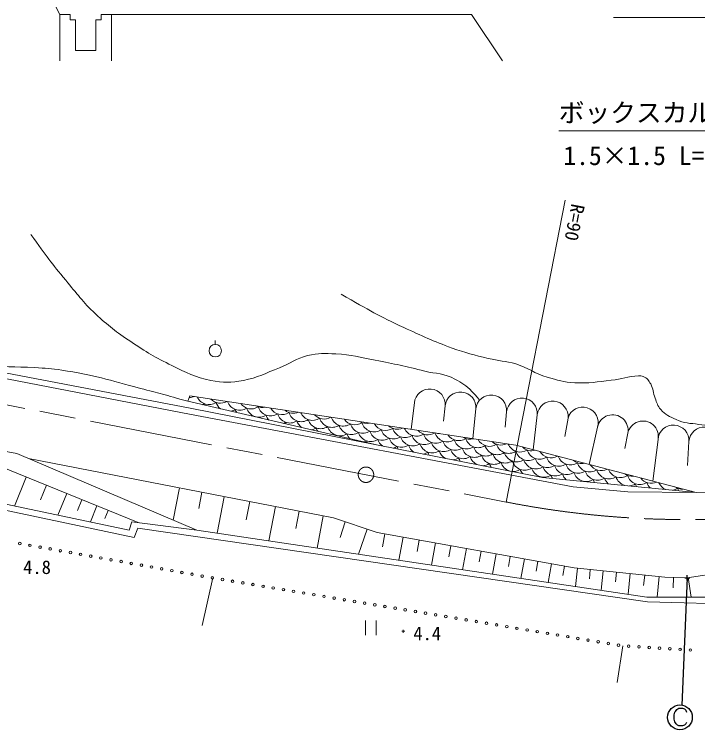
# Model space of a CAD drawing. Units: millimetres, scale not verified. Extents: x 40000 to 680000, y 20000 to 380000.
# Drawn here: x 322569 to 388965, y 242530 to 312028 of the extents above; entities that cross this region are included whole.
import ezdxf
from ezdxf.enums import TextEntityAlignment as Align

# ---------------------------------------------------------------- set-up
doc = ezdxf.new("R2010")
doc.units = ezdxf.units.MM
doc.header["$LTSCALE"] = 1000
doc.linetypes.add('CHAIN', pattern=[18.5, 12, -1.5, 3.5, -1.5])
for name, color, linetype, lineweight in [('M-BMK', 2, 'CHAIN', 13), ('M-STR-HTXT', 7, 'Continuous', 13), ('M-STR-STRC', 7, 'Continuous', 25), ('M-WORK', 1, 'Continuous', 13)]:
    doc.layers.add(name, color=color, linetype=linetype, lineweight=lineweight)
doc.styles.add('ＭＳ ゴシック', font='')
doc.styles.get('ＭＳ ゴシック').set_extended_font_data('MS Gothic')

# ---------------------------------------------------------------- blocks, each defined once
blk = doc.blocks.new('plus')
at = {"color": 0, "linetype": 'Continuous', "lineweight": -2}
for p, q in [((-1.25, 0), (1.25, 0)), ((0, -1.25), (0, 1.25))]:
    blk.add_line(p, q, dxfattribs=at)

msp = doc.modelspace()

# ---------------------------------------------------------------- linework, layer by layer
at = {"layer": 'M-BMK'}
msp.add_line((275485, 283102), (370371, 264646), dxfattribs=at)
msp.add_circle((356737, 267298), 750, dxfattribs=at)
msp.add_arc((387792, 352944), 90000, 258.83893, 281.0041, dxfattribs=at)
at = {"layer": 'M-STR-HTXT'}
msp.add_line((370371, 264646), (376078, 293988), dxfattribs=at)
for points in [[(426286, 274895), (410791, 311721), (380791, 311721)], [(421888, 273104), (399216, 300722), (375466, 300722)]]:
    msp.add_lwpolyline(points, dxfattribs=at)
at = {"layer": 'M-STR-STRC'}
for p, q in [((387954, 257289), (387412, 244918)), ((386689, 243959), (386751, 244221)), ((386689, 243562), (386689, 243959)), ((386751, 244221), (386816, 244302)), ((386816, 244302), (386953, 244488)), ((386953, 244488), (387140, 244615)), ((387140, 244615), (387474, 244618)), ((387474, 244618), (387669, 244556)), ((387669, 244556), (387801, 244423)), ((387801, 244423), (387871, 244221)), ((386746, 243309), (386689, 243562)), ((386880, 243106), (386746, 243309)), ((387007, 242977), (386880, 243106)), ((387148, 242909), (387007, 242977)), ((387477, 242909), (387148, 242909)), ((387671, 242971), (387477, 242909)), ((387804, 243109), (387671, 242971)), ((387863, 243230), (387804, 243109))]:
    msp.add_line(p, q, dxfattribs=at)
msp.add_circle((387244, 243730), 1200, dxfattribs=at)
msp.add_circle((387244, 243730), 1200, dxfattribs=at)
at = {"layer": 'M-WORK'}
for p, q in [((327000, 312000), (323000, 320000)), ((327000, 307500), (327000, 312000)), ((327000, 312000), (328000, 312000)), ((328000, 312000), (328000, 311500)), ((328000, 311500), (328500, 311500)), ((328500, 311500), (328500, 308500)), ((330500, 308500), (330500, 311500)), ((330500, 311500), (331000, 311500)), ((331000, 311500), (331000, 312000)), ((331000, 312000), (332000, 312000)), ((332000, 312000), (332000, 307500)), ((332000, 312000), (334500, 312000)), ((334500, 312000), (348250, 312000)), ((348250, 312000), (362000, 312000)), ((362000, 312000), (367000, 312000)), ((367000, 312000), (370000, 307500)), ((328500, 308500), (330500, 308500)), ((279293, 285255), (339641, 273762)), ((279192, 284820), (339598, 273175)), ((342097, 279951), (342097, 280351)), ((339634, 274957), (339422, 274430)), ((371297, 270173), (339634, 274957)), ((339422, 274430), (357617, 270233)), ((361438, 274279), (361118, 271711)), ((364423, 273985), (364276, 272492)), ((339598, 273175), (376867, 266115)), ((339641, 273762), (373885, 267039)), ((367409, 273691), (367127, 270803)), ((370394, 273396), (370247, 271904)), ((373380, 273102), (372989, 269728)), ((376366, 272808), (376064, 271018)), ((379233, 271926), (378432, 268299)), ((382172, 271323), (381870, 269853)), ((385110, 270720), (384596, 266681)), ((388104, 270528), (387963, 268203)), ((388806, 265576), (371297, 270173)), ((323718, 267076), (322572, 264261)), ((373885, 267039), (388806, 265576)), ((325689, 266274), (325116, 264866)), ((338603, 266017), (337996, 262897)), ((340786, 265592), (340483, 264032)), ((376867, 266115), (382191, 265646)), ((382191, 265646), (388806, 265576)), ((388806, 265576), (392153, 265654)), ((327660, 265471), (326805, 263372)), ((329129, 264873), (328702, 263823)), ((342970, 265167), (342280, 261622)), ((330599, 264275), (329962, 262710)), ((345451, 264684), (345106, 262912)), ((347932, 264201), (347286, 260877)), ((331694, 263829), (331376, 263046)), ((350259, 263749), (349936, 262087)), ((352586, 263296), (351980, 260179)), ((354729, 262722), (354227, 261215)), ((356838, 262019), (356024, 259577)), ((358574, 261556), (358346, 260290)), ((360347, 261237), (359943, 258994)), ((361917, 260954), (361715, 259833)), ((363487, 260671), (363100, 258524)), ((364990, 260400), (364796, 259327)), ((366492, 260130), (366122, 258075)), ((367931, 259871), (367746, 258843)), ((369369, 259611), (369015, 257644)), ((370746, 259363), (370569, 258380)), ((372123, 259115), (371784, 257232)), ((373441, 258878), (373272, 257936)), ((374759, 258640), (374435, 256838)), ((376021, 258413), (375859, 257512)), ((377286, 258211), (377107, 256440)), ((378526, 258086), (378437, 257200)), ((379766, 257961), (379575, 256073)), ((341862, 257268), (340833, 252668)), ((381087, 257827), (380992, 256883)), ((382408, 257693), (382205, 255682)), ((383816, 257551), (383714, 256545)), ((385224, 257408), (385022, 255411)), ((386626, 257328), (386597, 256325)), ((388030, 257301), (388317, 255411)), ((356685, 253127), (356685, 251727)), ((357735, 251727), (357735, 253127)), ((381688, 250677), (381125, 247127))]:
    msp.add_line(p, q, dxfattribs=at)
for points in [[(235455, 295732), (235955, 295930), (239072, 294199), (252274, 287841), (264987, 281258), (276276, 277747), (314272, 270922), (334607, 262643)], [(420971, 260176), (393692, 255411), (384029, 255411), (340307, 261916), (333989, 262711), (333728, 261919), (305583, 267826), (278212, 273303), (276195, 272717), (264655, 276845), (264538, 276540), (276547, 272248), (278188, 272881), (305419, 267287), (334209, 261201), (334569, 262123), (384085, 254942), (393584, 254708), (420930, 259447)], [(314272, 270922), (322810, 269351), (340307, 261916)], [(323945, 268868), (353593, 263100), (357815, 261693), (376954, 258245), (385761, 257354), (387954, 257289), (404935, 259869), (421494, 262684)]]:
    msp.add_lwpolyline(points, dxfattribs=at)
for centre, radius in [((342097, 279351), 600), ((323102, 260620), 125), ((324087, 260444), 125), ((325071, 260268), 125), ((326056, 260092), 125), ((327040, 259916), 125), ((328025, 259740), 125), ((329009, 259564), 125), ((329993, 259389), 125), ((330978, 259213), 125), ((331962, 259037), 125), ((332947, 258861), 125), ((333931, 258685), 125), ((334915, 258509), 125), ((335900, 258333), 125), ((336884, 258157), 125), ((337869, 257981), 125), ((338853, 257806), 125), ((339837, 257630), 125), ((340822, 257454), 125), ((341806, 257278), 125), ((342793, 257114), 125), ((343779, 256951), 125), ((344766, 256787), 125), ((345753, 256624), 125), ((346739, 256461), 125), ((347726, 256298), 125), ((348712, 256134), 125), ((349699, 255971), 125), ((350685, 255808), 125), ((351672, 255645), 125), ((352659, 255481), 125), ((353645, 255318), 125), ((354632, 255155), 125), ((355618, 254991), 125), ((356605, 254828), 125), ((357591, 254665), 125), ((358578, 254502), 125), ((359565, 254338), 125), ((360551, 254175), 125), ((361538, 254012), 125), ((362524, 253849), 125), ((363511, 253685), 125), ((364498, 253522), 125), ((365484, 253359), 125), ((366471, 253195), 125), ((367457, 253032), 125), ((368444, 252869), 125), ((369430, 252706), 125), ((370417, 252542), 125), ((371404, 252379), 125), ((372390, 252216), 125), ((373377, 252053), 125), ((374363, 251889), 125), ((375350, 251726), 125), ((376337, 251563), 125), ((377323, 251400), 125), ((378310, 251236), 125), ((379296, 251073), 125), ((380283, 250910), 125), ((381269, 250746), 125), ((382263, 250642), 125), ((383261, 250580), 125), ((384259, 250518), 125), ((385257, 250456), 125), ((386255, 250395), 125), ((387253, 250333), 125), ((388251, 250271), 125)]:
    msp.add_circle(centre, radius, dxfattribs=at)
for centre, radius, start, end in [((362931, 274132), 1500, 354.37409, 174.37409), ((365916, 273838), 1500, 354.37409, 174.37409), ((339601, 276055), 1250, 268.6969, 291.61836), ((341480, 275371), 1250, 204.61854, 303.1301), ((342591, 275498), 1250, 222.81515, 299.99882), ((368902, 273543), 1500, 354.37409, 174.37409), ((371887, 273249), 1500, 354.37409, 174.37409), ((340370, 275243), 1250, 293.46932, 303.1301), ((342249, 274559), 1250, 196.8699, 204.52783), ((343360, 274687), 1250, 196.8699, 232.29081), ((344471, 274814), 1250, 199.12798, 303.1301), ((345581, 274942), 1250, 215.75733, 303.1301), ((346692, 275070), 1250, 240.30184, 282.51212), ((347461, 274258), 1250, 196.8699, 303.1301), ((374873, 272955), 1500, 354.37409, 174.37409), ((377799, 272367), 1500, 342.89727, 162.89727), ((343360, 274687), 1250, 281.73069, 303.1301), ((345239, 274003), 1250, 196.8699, 212.49631), ((346350, 274130), 1250, 196.8699, 303.1301), ((348571, 274386), 1250, 209.4664, 303.1301), ((349340, 273574), 1250, 196.8699, 303.1301), ((349682, 274514), 1250, 229.65736, 293.1566), ((350451, 273702), 1250, 196.8699, 303.1301), ((351561, 273830), 1250, 203.67719, 303.1301), ((352672, 273958), 1250, 221.56284, 301.25112), ((345239, 274003), 1250, 301.52519, 303.1301), ((347119, 273319), 1250, 196.8699, 198.19453), ((348229, 273446), 1250, 196.8699, 221.81123), ((351219, 272890), 1250, 196.8699, 234.11668), ((352330, 273018), 1250, 196.8699, 303.1301), ((353441, 273146), 1250, 196.8699, 303.1301), ((354551, 273274), 1250, 198.23714, 303.1301), ((355662, 273401), 1250, 214.66026, 303.1301), ((356773, 273529), 1250, 238.20214, 284.61183), ((380702, 271624), 1500, 348.40024, 168.40024), ((383641, 271021), 1500, 348.40024, 168.40024), ((348229, 273446), 1250, 292.21027, 303.1301), ((350109, 272762), 1250, 196.8699, 205.4629), ((351219, 272890), 1250, 279.90482, 303.1301), ((353099, 272206), 1250, 196.8699, 213.55758), ((354209, 272334), 1250, 196.8699, 303.1301), ((355320, 272462), 1250, 196.8699, 303.1301), ((356431, 272590), 1250, 196.8699, 303.1301), ((357542, 272717), 1250, 196.8699, 303.1301), ((358652, 272845), 1250, 208.46756, 303.1301), ((359763, 272973), 1250, 228.18315, 294.63082), ((360532, 272161), 1250, 196.8699, 303.1301), ((361642, 272289), 1250, 202.74551, 303.1301), ((386607, 270624), 1500, 356.33626, 176.33626), ((389601, 270432), 1500, 356.33626, 176.33626), ((353099, 272206), 1250, 300.46392, 303.1301), ((354978, 271522), 1250, 196.8699, 199.05999), ((356089, 271650), 1250, 196.8699, 223.11079), ((357200, 271778), 1250, 196.8699, 303.1301), ((358310, 271906), 1250, 196.8699, 303.1301), ((359421, 272033), 1250, 196.8699, 303.1301), ((362411, 271477), 1250, 196.8699, 303.1301), ((362753, 272417), 1250, 220.34252, 302.47145), ((363522, 271605), 1250, 196.8699, 303.1301), ((364632, 271733), 1250, 197.35325, 303.1301), ((363864, 272545), 1250, 252.46577, 270.3482), ((365743, 271861), 1250, 213.58261, 303.1301), ((356089, 271650), 1250, 290.91071, 303.1301), ((357968, 270966), 1250, 196.8699, 206.41025), ((359079, 271094), 1250, 196.8699, 233.21525), ((360190, 271222), 1250, 196.8699, 303.1301), ((361300, 271349), 1250, 196.8699, 303.1301), ((364290, 270793), 1250, 196.8699, 303.1301), ((365401, 270921), 1250, 196.8699, 303.1301), ((366512, 271049), 1250, 196.8699, 303.1301), ((366854, 271988), 1250, 236.26838, 286.54559), ((367623, 271177), 1250, 196.8699, 303.1301), ((368733, 271304), 1250, 207.48171, 303.1301), ((369844, 271432), 1250, 226.76472, 296.04925), ((359079, 271094), 1250, 284.56767, 303.1301), ((360958, 270410), 1250, 196.8699, 209.732), ((362069, 270537), 1250, 196.8699, 236.63514), ((363180, 270665), 1250, 196.8699, 303.1301), ((366170, 270109), 1250, 196.8699, 303.1301), ((367281, 270237), 1250, 196.8699, 303.1301), ((368391, 270365), 1250, 196.8699, 303.1301), ((369502, 270493), 1250, 196.8699, 303.1301), ((370613, 270620), 1250, 196.8699, 303.1301), ((371723, 270748), 1250, 201.82297, 303.1301), ((372834, 270876), 1250, 224.22187, 286.35524), ((373603, 270064), 1250, 196.8699, 303.1301), ((362069, 270537), 1250, 281.14778, 303.1301), ((363948, 269853), 1250, 196.8699, 211.59443), ((365059, 269981), 1250, 196.8699, 240.64903), ((368049, 269425), 1250, 196.8699, 245.79304), ((369160, 269553), 1250, 196.8699, 303.1301), ((370271, 269681), 1250, 196.8699, 303.1301), ((371381, 269809), 1250, 196.8699, 303.1301), ((372492, 269936), 1250, 196.8699, 303.1301), ((374713, 270192), 1250, 210.44969, 300.12742), ((375482, 269380), 1250, 196.8699, 303.1301), ((376593, 269508), 1250, 199.45632, 303.1301), ((365059, 269981), 1250, 277.13389, 303.1301), ((366938, 269297), 1250, 196.8699, 213.51452), ((368049, 269425), 1250, 271.98987, 303.1301), ((369929, 268741), 1250, 196.8699, 215.50035), ((371039, 268869), 1250, 196.8699, 255.47619), ((372150, 268997), 1250, 196.8699, 303.1301), ((373261, 269124), 1250, 196.8699, 303.1301), ((374371, 269252), 1250, 196.8699, 303.1301), ((377361, 268696), 1250, 196.8699, 303.1301), ((377703, 269636), 1250, 227.68537, 282.89174), ((378472, 268824), 1250, 196.8699, 303.1301), ((379583, 268952), 1250, 212.90961, 297.6675), ((369929, 268741), 1250, 302.28257, 303.1301), ((371808, 268057), 1250, 196.8699, 197.5364), ((371039, 268869), 1250, 262.30673, 303.1301), ((372919, 268185), 1250, 196.8699, 217.56186), ((374029, 268313), 1250, 196.8699, 303.1301), ((375140, 268440), 1250, 196.8699, 303.1301), ((376251, 268568), 1250, 196.8699, 303.1301), ((379241, 268012), 1250, 196.8699, 303.1301), ((380352, 268140), 1250, 196.8699, 303.1301), ((381462, 268268), 1250, 201.53278, 303.1301), ((372919, 268185), 1250, 300.22106, 303.1301), ((374798, 267501), 1250, 196.8699, 199.13138), ((375909, 267629), 1250, 196.8699, 213.28717), ((377019, 267756), 1250, 196.8699, 229.11287), ((378130, 267884), 1250, 196.8699, 303.1301), ((381120, 267328), 1250, 196.8699, 227.08527), ((382231, 267456), 1250, 196.8699, 254.07138), ((382573, 268396), 1250, 231.60649, 278.97062), ((383342, 267584), 1250, 196.8699, 303.1301), ((384452, 267711), 1250, 215.49125, 295.08586), ((377019, 267756), 1250, 299.68743, 303.1301), ((378899, 267072), 1250, 196.8699, 199.13111), ((380010, 267200), 1250, 196.8699, 211.7613), ((381120, 267328), 1250, 301.71503, 303.1301), ((383000, 266644), 1250, 196.8699, 197.8164), ((382231, 267456), 1250, 274.72892, 303.1301), ((384110, 266772), 1250, 196.8699, 210.26584), ((385221, 266900), 1250, 196.8699, 225.14776), ((386332, 267027), 1250, 203.66598, 248.73271), ((386332, 267027), 1250, 280.06759, 303.1301), ((387442, 267155), 1250, 236.2675, 274.30961), ((388211, 266343), 1250, 196.8699, 208.7981), ((389322, 266471), 1250, 218.22089, 223.28735)]:
    msp.add_arc(centre, radius, start, end, dxfattribs=at)
for points, knots in [([(324189, 290621), (325748, 288471), (326172, 287860), (327566, 286188), (328655, 284882), (329209, 284089), (330451, 282928), (331695, 281765), (332463, 281182), (333875, 280230), (335377, 279219), (336257, 278697), (337886, 277908), (339309, 277220), (340108, 276741), (341662, 276454), (342879, 276230), (343615, 276214), (344829, 276454), (346250, 276736), (346974, 277169), (348323, 277697), (349409, 278123), (349935, 278596), (351067, 278870), (352111, 279123), (352739, 279092), (353812, 279034), (355322, 278952), (356149, 278704), (357635, 278424), (359524, 278068), (360574, 277822), (362443, 277369), (363594, 277090), (364334, 277160), (365375, 276595), (366072, 276217), (366455, 275959), (367016, 275399), (367335, 275081), (367457, 274951), (367774, 274533)], [0, 0, 0, 0, 1, 1, 1, 2, 2, 2, 3, 3, 3, 4, 4, 4, 5, 5, 5, 6, 6, 6, 7, 7, 7, 8, 8, 8, 9, 9, 9, 10, 10, 10, 11, 11, 11, 12, 12, 12, 13, 13, 13, 14, 14, 14, 14]), ([(354310, 284839), (357161, 283224), (357962, 282738), (360408, 281602), (362214, 280764), (363230, 280294), (365099, 279609), (366441, 279116), (367229, 278941), (368617, 278600), (369652, 278346), (370268, 278360), (371291, 278061), (372532, 277698), (373099, 277135), (374340, 276771), (375362, 276471), (375950, 276280), (377014, 276231), (378405, 276168), (379186, 276329), (380571, 276474), (381611, 276582), (382169, 276851), (383214, 276896), (383398, 276904), (383512, 276918), (383683, 276849), (384055, 276699), (384208, 276466), (384402, 276114), (384673, 275621), (384608, 275257), (384824, 274738), (385010, 274292), (385052, 273991), (385371, 273628), (385832, 273104), (386241, 272956), (386873, 272658), (387669, 272283), (388205, 272308), (389077, 272189), (390709, 271968), (391642, 272044), (393283, 271924), (394482, 271835), (395150, 271744), (396348, 271642), (398185, 271485), (398773, 271451), (401055, 271296)], [0, 0, 0, 0, 1, 1, 1, 2, 2, 2, 3, 3, 3, 4, 4, 4, 5, 5, 5, 6, 6, 6, 7, 7, 7, 8, 8, 8, 9, 9, 9, 10, 10, 10, 11, 11, 11, 12, 12, 12, 13, 13, 13, 14, 14, 14, 15, 15, 15, 16, 16, 16, 17, 17, 17, 17]), ([(303060, 283109), (303960, 282930), (304227, 282855), (304962, 282647), (306367, 282250), (307099, 281857), (308449, 281302), (309831, 280735), (310563, 280311), (311967, 279801), (313609, 279205), (314534, 278862), (316236, 278472), (317493, 278184), (318204, 278023), (319488, 277909), (321467, 277734), (322587, 277821), (324570, 277706), (325593, 277647), (326167, 277600), (327181, 277456), (330216, 277025), (331861, 276460), (334827, 275689), (336629, 275221), (337219, 275064), (339422, 274430)], [0, 0, 0, 0, 1, 1, 1, 2, 2, 2, 3, 3, 3, 4, 4, 4, 5, 5, 5, 6, 6, 6, 7, 7, 7, 8, 8, 8, 9, 9, 9, 9])]:
    msp.add_open_spline(points, degree=3, knots=knots, dxfattribs=at)

# ---------------------------------------------------------------- block references
at = {"layer": 'M-STR-STRC', "xscale": 200, "yscale": 200}
msp.add_blockref('plus', (387954, 257289), dxfattribs=at)
at = {"layer": 'M-WORK', "xscale": 120, "yscale": 120}
msp.add_blockref('plus', (360360, 252092), dxfattribs=at)

# ---------------------------------------------------------------- texts
at = {"layer": 'M-STR-HTXT', "style": 'ＭＳ ゴシック'}
for s, p in [('ボックスカルバート ', (387341, 302472)), ('1.5×1.5 L=15.5', (385255, 298299))]:
    msp.add_text(s, height=1833, dxfattribs=at).set_placement(p, align=Align.MIDDLE_CENTER)
msp.add_text('R=90', height=1320, rotation=258.993, dxfattribs=at).set_placement((377015, 291806), align=Align.MIDDLE_CENTER)
at = {"layer": 'M-WORK', "style": 'ＭＳ ゴシック'}
for s, p in [('4.8', (324778, 258316)), ('4.4', (362685, 251885))]:
    msp.add_text(s, height=1320, dxfattribs=at).set_placement(p, align=Align.MIDDLE_CENTER)

doc.saveas('drawing.dxf')
